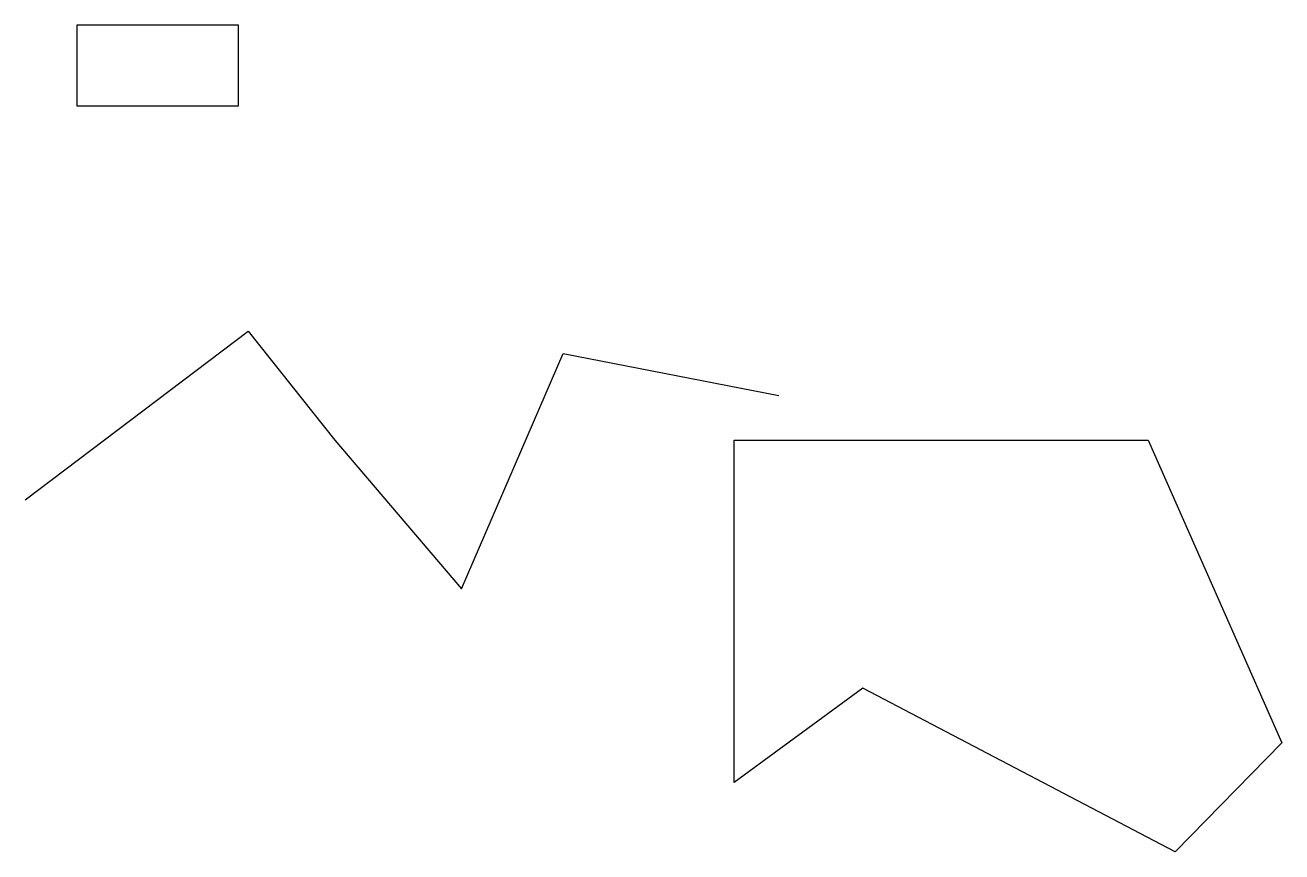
# Model space of a CAD drawing. Header units: millimetres. Extents: x -3.2 to 74.6, y -46.1 to 5.
import ezdxf

# ---------------------------------------------------------------- set-up
doc = ezdxf.new("R2010")
doc.units = ezdxf.units.MM
doc.layers.add('Default', color=18, linetype='Continuous', true_color=0x000000)

msp = doc.modelspace()

# ---------------------------------------------------------------- linework, layer by layer
at = {"layer": 'Default'}
for points in [[(0, 0), (10, 0), (10, 5), (0, 5)], [(40.662, -41.831), (40.662, -20.668), (66.271, -20.668), (74.552, -39.377), (67.958, -46.124), (48.636, -36.003)]]:
    msp.add_lwpolyline(points, close=True, dxfattribs=at)
msp.add_lwpolyline([(-3.196, -24.349), (10.605, -13.921), (15.973, -20.668), (23.793, -29.869), (30.081, -15.301), (43.422, -17.908)], dxfattribs=at)

doc.saveas('drawing.dxf')
